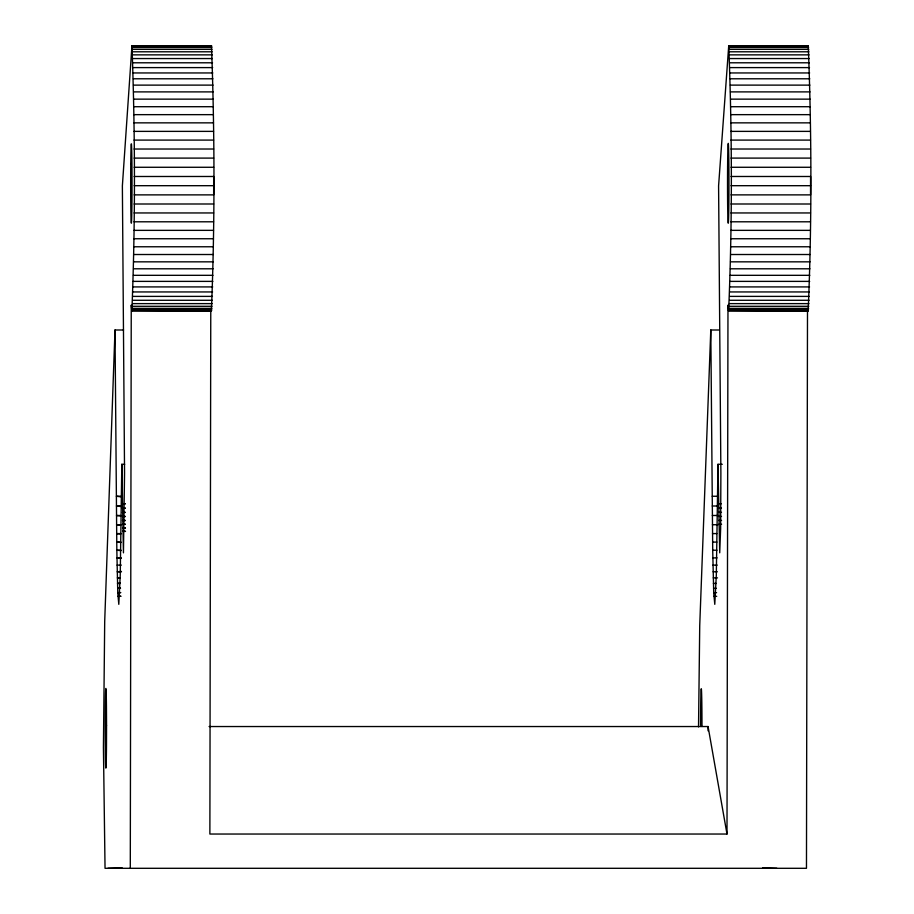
<?xml version="1.0" encoding="UTF-8"?>
<svg xmlns="http://www.w3.org/2000/svg" width="914" height="914" viewBox="0 0 914 914"><rect width="100%" height="100%" fill="white"/><g stroke="black" fill="none" stroke-linecap="round" stroke-linejoin="round"><path stroke-width="1.37" d="M131.867 310.84C135.398 222.685 135.169 133.924 131.959 45.7L211.488 45.7C214.699 133.924 214.927 222.685 211.397 310.84L131.867 310.84L131.25 305.116L130.291 868.3M728.629 310.84C732.365 222.708 732.125 133.901 728.732 45.7L808.262 45.7C811.655 133.901 811.895 222.708 808.159 310.84L728.629 310.84L727.978 305.116L726.996 834.036L209.877 834.036L210.768 310.817M698.536 726.881L699.724 625.724L710.795 330L719.318 330M708.064 730.8L708.064 726.539L209.089 726.539M807.496 310.817L806.468 868.3L105.041 868.3L103.431 747.458L104.699 621.486L115.004 330L123.527 330M124.658 464.301L121.813 464.301L120.237 575.214L118.797 604.337L117.78 592.683L116.832 550.228L115.004 330M722.254 464.301L717.993 464.301L716.313 575.214L714.782 604.337L713.72 592.683L712.714 550.228L710.795 330M131.959 45.7L122.373 185.862L124.555 473.258L123.447 552.833L121.813 464.301M728.732 45.7L718.587 185.862L720.883 473.258L720.643 528.669L719.718 552.833L717.993 464.301M807.93 46.545L808.262 45.7M211.488 45.7L131.799 45.826M121.448 571.421L117.198 571.776L121.459 571.776M120.168 577.659L117.335 577.877L120.168 577.877M120.317 583.235L117.483 583.429L120.317 583.429M120.465 588.159L117.632 588.33L120.465 588.33M120.614 592.535L117.78 592.683L120.625 592.683M120.785 596.191L117.94 596.316L120.785 596.316M107.966 868.3L122.122 867.832M728.572 45.826L808.102 45.826M132.107 46.317L211.648 46.317M728.904 46.317L808.433 46.317M132.267 47.471L211.797 47.459M729.064 47.459L808.593 47.471M132.427 49.345L211.957 49.345M729.223 49.345L808.753 49.345M132.576 51.79L212.105 51.79M729.383 51.79L808.913 51.79M132.724 54.863L212.254 54.863M729.543 54.863L809.073 54.863M132.861 58.553L212.391 58.553M729.692 58.553L809.221 58.553M132.998 62.792L212.528 62.792M729.84 62.792L809.37 62.792M133.136 67.602L212.665 67.602M729.978 67.602L809.507 67.602M133.261 72.949L212.791 72.949M730.115 72.949L809.644 72.949M133.387 78.787L212.916 78.787M730.24 78.787L809.77 78.787M133.501 85.128L213.031 85.116M730.366 85.116L809.895 85.128M133.604 91.891L213.133 91.891M730.48 91.891L810.01 91.891M133.707 99.146L213.236 99.146M730.583 99.146L810.112 99.146M133.787 106.71L213.328 106.71M730.674 106.71L810.204 106.71M133.867 114.65L213.408 114.65M730.754 114.65L810.284 114.65M133.947 122.853L213.476 122.853M730.834 122.853L810.364 122.853M134.004 131.376L213.533 131.376M730.892 131.376L810.421 131.376M134.05 140.093L213.579 140.093M730.949 140.093L810.478 140.093M134.095 149.028L213.625 149.016M730.994 149.016L810.524 149.028M134.118 158.099L213.648 158.099M731.017 158.099L810.547 158.099M134.141 167.273L213.67 167.273M731.04 167.273L810.569 167.273M134.152 176.493L213.682 176.482L213.659 194.876L134.13 194.876M731.051 176.482L810.581 176.493L810.558 194.876L731.029 194.876M134.141 185.691L213.682 185.691M731.04 185.691L810.569 185.691M134.107 204.005L213.636 203.993M731.006 203.993L810.535 204.005M134.072 212.951L213.602 212.951M730.96 212.951L810.49 212.951M134.027 221.794L213.556 221.794M730.914 221.794L810.444 221.794M133.97 230.362L213.499 230.351M730.857 230.351L810.387 230.362M133.901 238.748L213.43 238.748M730.789 238.748L810.318 238.748M133.821 246.769L213.362 246.769M730.697 246.769L810.238 246.769M133.741 254.515L213.27 254.515M730.617 254.515L810.147 254.515M133.65 261.838L213.179 261.838M730.514 261.838L810.044 261.838M133.547 268.796L213.076 268.796M730.4 268.796L809.93 268.796M133.433 275.32L212.962 275.32M730.286 275.32L809.815 275.32M133.318 281.386L212.848 281.386M730.16 281.386L809.69 281.386M133.193 286.916L212.722 286.916M730.023 286.916L809.564 286.916M133.056 291.943L212.585 291.943M729.886 291.943L809.416 291.943M132.918 296.399L212.448 296.387M729.749 296.387L809.278 296.399M132.781 300.283L212.311 300.283M729.601 300.283L809.13 300.283M132.633 303.619L212.162 303.619M729.441 303.619L808.97 303.619M132.484 306.293L212.014 306.293M729.281 306.293L808.81 306.293M132.336 308.361L211.865 308.361M729.121 308.361L808.65 308.361M132.176 309.835L211.705 309.835M728.961 309.835L808.49 309.835M131.707 310.326L211.397 310.84M728.458 310.326L808.159 310.84M132.027 310.6L211.557 310.6M728.789 310.6L808.319 310.6M122.042 496.256L116.364 496.256L121.95 496.942M712.223 496.256L717.901 496.256M125.207 503.717L122.373 503.717L125.207 503.877M718.575 503.717L721.42 503.717M120.671 506.002L116.409 506.002L120.602 506.505M712.269 506.002L717.958 506.002M125.229 508.058L122.396 508.058L125.229 508.218M718.598 508.058L721.443 508.058M125.264 512.331L122.419 512.331L125.264 512.48M718.621 512.331L721.466 512.331M120.739 515.485L116.478 515.485L120.659 515.964M712.337 515.485L718.016 515.485M125.298 516.421L122.453 516.421L125.298 516.559M718.655 516.421L721.5 516.421M125.332 520.42L122.487 520.42L125.332 520.557M718.701 520.42L721.534 520.42M125.367 524.236L122.533 524.236L125.378 524.373M718.747 524.236L721.58 524.236M120.808 524.716L116.546 524.716L120.739 525.184M712.417 524.716L718.096 524.716M125.412 527.881L122.579 527.881L125.424 527.995M125.469 531.32L122.625 531.32L125.469 531.434M120.888 533.593L116.638 533.593L120.819 534.039M712.509 533.582L716.759 533.582M120.991 542.093L116.729 542.093L120.922 542.528M712.6 542.093L716.862 542.093M121.094 550.228L116.832 550.228L121.025 550.639M712.714 550.228L716.976 550.228M121.208 557.894L116.946 557.894L121.139 558.271M712.829 557.894L717.09 557.894M117.061 565.126L121.322 565.126M712.954 565.126L717.216 565.126M713.103 571.776L717.353 571.776M713.24 577.877L717.501 577.877M713.4 583.429L716.233 583.429M713.56 588.33L716.393 588.33M713.72 592.683L716.565 592.683M713.891 596.316L716.725 596.316M762.63 867.832L776.843 868.3M708.064 726.539L726.996 834.036M807.827 309.24L807.987 310.326M701.986 726.447L701.975 721.26A39.77 0.708 -90 0 0 701.244 688.733A39.77 0.708 -90 0 0 700.57 725.27M106.55 725.396L106.481 745.607A39.77 0.674 90 0 1 105.476 760.448A39.77 0.674 90 0 1 105.407 699.667A39.77 0.674 90 0 1 106.435 705.939L106.55 725.396M727.601 166.828L727.578 169.101A39.77 0.708 -90 0 0 728.287 223.142A39.77 0.708 -90 0 0 728.869 164.269A39.77 0.708 -90 0 0 727.67 159.984L727.601 166.828M130.759 163.572A39.77 0.674 90 0 0 131.342 223.222A39.77 0.674 90 0 0 131.924 163.572A39.77 0.674 90 0 0 130.759 163.572"/></g></svg>
